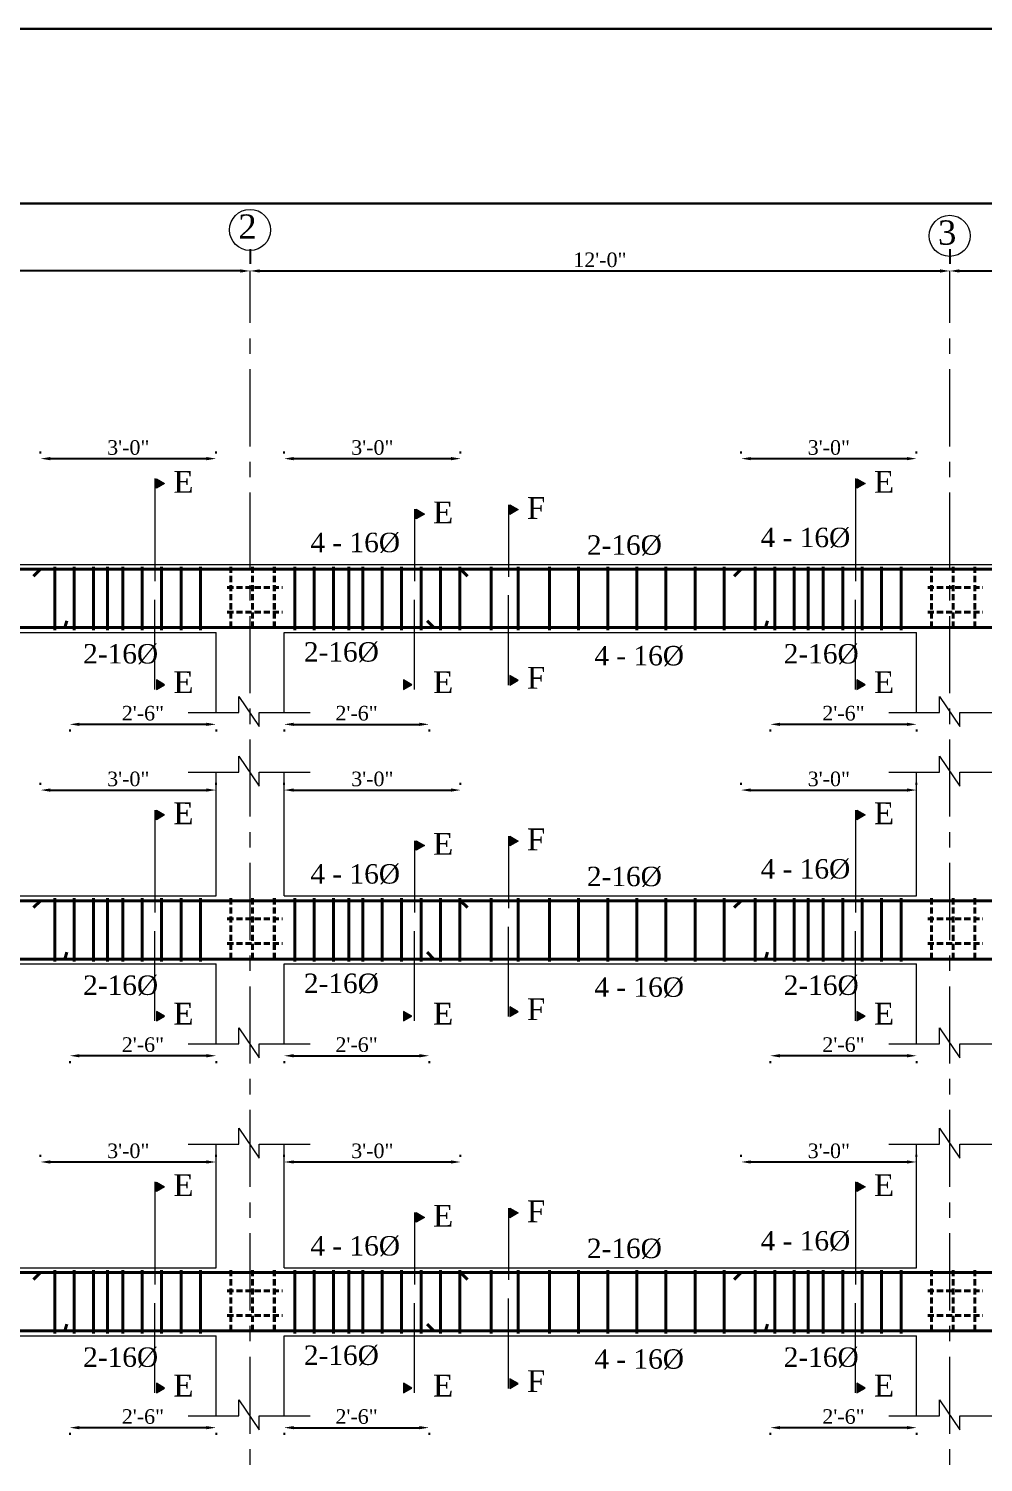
# Model space of a CAD drawing. Extents: x -2338379 to 930990, y -818978 to 106940.
# Drawn here: x 385712 to 386106, y -207092 to -206502 of the extents above; entities that cross this region are included whole.
import ezdxf

# ---------------------------------------------------------------- set-up
doc = ezdxf.new("R2010")
doc.units = 0
doc.header["$MEASUREMENT"] = 0
doc.header["$PDMODE"] = 34
doc.linetypes.add('CENTER', pattern=[50.8, 31.75, -6.35, 6.35, -6.35])
doc.linetypes.add('DASHED', pattern=[0.75, 0.5, -0.25])
doc.layers.get('0').update_dxf_attribs({"linetype": 'CONTINUOUS', "lineweight": 30})
doc.layers.get('DEFPOINTS').update_dxf_attribs({"linetype": 'CONTINUOUS'})
for name, color, linetype, lineweight in [('Center', 11, 'CENTER', 15), ('Dimension', 35, 'CONTINUOUS', 9), ('HATCH', 3, 'CONTINUOUS', 15), ('rcc elevation', 253, 'CONTINUOUS', 18), ('rebar', 3, 'CONTINUOUS', 40), ('TEXT', 7, 'CONTINUOUS', 30), ('WALL', 1, 'CONTINUOUS', 40)]:
    doc.layers.add(name, color=color, linetype=linetype, lineweight=lineweight)
doc.styles.get("Standard").update_dxf_attribs({"font": 'times.ttf', "height": 6})
doc.dimstyles.new('Standard$0', dxfattribs={"dimtxt": 6, "dimasz": 4, "dimexe": 3, "dimexo": 6, "dimgap": 3, "dimtad": 1, "dimdec": 1, "dimzin": 0, "dimdsep": 46, "dimlunit": 4, "dimtxsty": 'Standard', "dimcen": 0.09, "dimclrd": 6, "dimclre": 6, "dimclrt": 7, "dimadec": 0, "dimazin": 0, "dimtfac": 1, "dimtdec": 1, "dimtix": 1, "dimtofl": 0, "dimtmove": 1, "dimatfit": 3, "dimfxl": 1, "dimtolj": 1, "dimtzin": 0, "dimlwd": 18, "dimlwe": 18, "dimarcsym": 0})

# ---------------------------------------------------------------- blocks, each defined once
blk = doc.blocks.new('*D353')
at = {"layer": 'DEFPOINTS', "color": 0, "lineweight": 30, "transparency": 16777216}
for p in [(386091.74, -206596.05), (385803.61, -206602.05), (386091.74, -206602.05)]:
    blk.add_point(p, dxfattribs=at)
at = {"layer": 'TEXT', "color": 6, "lineweight": -2, "transparency": 16777216}
for p, q in [((385803.61, -206593.05), (385803.61, -206599.05)), ((385807.61, -206602.05), (386087.74, -206602.05)), ((386091.74, -206605.05), (386091.74, -206605.05))]:
    blk.add_line(p, q, dxfattribs=at)
at = {"layer": 'TEXT', "color": 6, "lineweight": 30, "transparency": 16777216}
for points in [[(385807.61, -206601.38), (385807.61, -206602.72), (385803.61, -206602.05)], [(386087.74, -206601.38), (386087.74, -206602.72), (386091.74, -206602.05)]]:
    blk.add_solid(points, dxfattribs=at)
at = {"layer": 'TEXT', "color": 7, "transparency": 16777216, "insert": (385947.68, -206597.5), "char_height": 6, "attachment_point": 5}
blk.add_mtext('\\A1;12\'-0"', dxfattribs=at)
blk = doc.blocks.new('*D354')
at = {"layer": 'DEFPOINTS', "color": 0, "lineweight": 30, "transparency": 16777216}
for p in [(385515.13, -206602.05), (385515.13, -206602.05), (385803.61, -206602.05)]:
    blk.add_point(p, dxfattribs=at)
at = {"layer": 'TEXT', "color": 6, "lineweight": -2, "transparency": 16777216}
for p, q in [((385515.13, -206593.05), (385515.13, -206599.05)), ((385803.61, -206593.05), (385803.61, -206599.05)), ((385799.61, -206602.05), (385519.13, -206602.05))]:
    blk.add_line(p, q, dxfattribs=at)
at = {"layer": 'TEXT', "color": 6, "lineweight": 30, "transparency": 16777216}
for points in [[(385519.13, -206601.38), (385519.13, -206602.72), (385515.13, -206602.05)], [(385799.61, -206601.38), (385799.61, -206602.72), (385803.61, -206602.05)]]:
    blk.add_solid(points, dxfattribs=at)
at = {"layer": 'TEXT', "color": 7, "transparency": 16777216, "insert": (385659.37, -206597.5), "char_height": 6, "attachment_point": 5}
blk.add_mtext('\\A1;12\'-0"', dxfattribs=at)
blk = doc.blocks.new('*D306')
at = {"layer": 'DEFPOINTS', "color": 0, "lineweight": 30, "transparency": 16777216}
for p in [(386379.88, -206596.05), (386091.74, -206602.05), (386379.88, -206602.05)]:
    blk.add_point(p, dxfattribs=at)
at = {"layer": 'TEXT', "color": 6, "lineweight": -2, "transparency": 16777216}
for p, q in [((386091.74, -206593.05), (386091.74, -206599.05)), ((386095.74, -206602.05), (386375.88, -206602.05)), ((386379.88, -206605.05), (386379.88, -206605.05))]:
    blk.add_line(p, q, dxfattribs=at)
at = {"layer": 'TEXT', "color": 6, "lineweight": 30, "transparency": 16777216}
for points in [[(386095.74, -206601.38), (386095.74, -206602.72), (386091.74, -206602.05)], [(386375.88, -206601.38), (386375.88, -206602.72), (386379.88, -206602.05)]]:
    blk.add_solid(points, dxfattribs=at)
at = {"layer": 'TEXT', "color": 7, "transparency": 16777216, "insert": (386235.81, -206597.5), "char_height": 6, "attachment_point": 5}
blk.add_mtext('\\A1;12\'-0"', dxfattribs=at)
blk = doc.blocks.new('*D700')
at = {"layer": 'DEFPOINTS', "color": 0, "lineweight": 30, "transparency": 16777216}
for p in [(385789.61, -206815.69), (385717.35, -206822.53), (385789.61, -206822.53)]:
    blk.add_point(p, dxfattribs=at)
at = {"layer": 'TEXT', "color": 6, "lineweight": -2, "transparency": 16777216}
for p, q in [((385717.35, -206813.53), (385717.35, -206812.69)), ((385789.61, -206813.53), (385789.61, -206812.69)), ((385721.35, -206815.69), (385785.61, -206815.69))]:
    blk.add_line(p, q, dxfattribs=at)
at = {"layer": 'TEXT', "color": 6, "lineweight": 30, "transparency": 16777216}
for points in [[(385721.35, -206815.02), (385721.35, -206816.36), (385717.35, -206815.69)], [(385785.61, -206815.02), (385785.61, -206816.36), (385789.61, -206815.69)]]:
    blk.add_solid(points, dxfattribs=at)
at = {"layer": 'TEXT', "color": 7, "transparency": 16777216, "insert": (385753.48, -206811.14), "char_height": 6, "attachment_point": 5}
blk.add_mtext('\\A1;3\'-0"', dxfattribs=at)
blk = doc.blocks.new('*D701')
at = {"layer": 'DEFPOINTS', "color": 0, "lineweight": 30, "transparency": 16777216}
for p in [(385729.38, -206918.2), (385789.64, -206918.2), (385729.38, -206925.04)]:
    blk.add_point(p, dxfattribs=at)
at = {"layer": 'TEXT', "color": 6, "lineweight": -2, "transparency": 16777216}
for p, q in [((385785.64, -206925.04), (385733.38, -206925.04)), ((385729.38, -206927.2), (385729.38, -206928.04)), ((385789.64, -206927.2), (385789.64, -206928.04))]:
    blk.add_line(p, q, dxfattribs=at)
at = {"layer": 'TEXT', "color": 6, "lineweight": 30, "transparency": 16777216}
for points in [[(385733.38, -206924.37), (385733.38, -206925.71), (385729.38, -206925.04)], [(385785.64, -206924.37), (385785.64, -206925.71), (385789.64, -206925.04)]]:
    blk.add_solid(points, dxfattribs=at)
at = {"layer": 'TEXT', "color": 7, "transparency": 16777216, "insert": (385759.51, -206920.49), "char_height": 6, "attachment_point": 5}
blk.add_mtext('\\A1;2\'-6"', dxfattribs=at)
blk = doc.blocks.new('*D702')
at = {"layer": 'DEFPOINTS', "color": 0, "lineweight": 30, "transparency": 16777216}
for p in [(385890.35, -206815.69), (385817.61, -206822.53), (385890.35, -206822.53)]:
    blk.add_point(p, dxfattribs=at)
at = {"layer": 'TEXT', "color": 6, "lineweight": -2, "transparency": 16777216}
for p, q in [((385817.61, -206813.53), (385817.61, -206812.69)), ((385890.35, -206813.53), (385890.35, -206812.69)), ((385821.61, -206815.69), (385886.35, -206815.69))]:
    blk.add_line(p, q, dxfattribs=at)
at = {"layer": 'TEXT', "color": 6, "lineweight": 30, "transparency": 16777216}
for points in [[(385821.61, -206815.02), (385821.61, -206816.36), (385817.61, -206815.69)], [(385886.35, -206815.02), (385886.35, -206816.36), (385890.35, -206815.69)]]:
    blk.add_solid(points, dxfattribs=at)
at = {"layer": 'TEXT', "color": 7, "transparency": 16777216, "insert": (385853.98, -206811.14), "char_height": 6, "attachment_point": 5}
blk.add_mtext('\\A1;3\'-0"', dxfattribs=at)
blk = doc.blocks.new('*D703')
at = {"layer": 'DEFPOINTS', "color": 0, "lineweight": 30, "transparency": 16777216}
for p in [(385817.61, -206918.2), (385877.35, -206918.2), (385877.35, -206925.04)]:
    blk.add_point(p, dxfattribs=at)
at = {"layer": 'TEXT', "color": 6, "lineweight": -2, "transparency": 16777216}
for p, q in [((385821.61, -206925.04), (385873.35, -206925.04)), ((385817.61, -206927.2), (385817.61, -206928.04)), ((385877.35, -206927.2), (385877.35, -206928.04))]:
    blk.add_line(p, q, dxfattribs=at)
at = {"layer": 'TEXT', "color": 6, "lineweight": 30, "transparency": 16777216}
for points in [[(385821.61, -206924.37), (385821.61, -206925.71), (385817.61, -206925.04)], [(385873.35, -206924.37), (385873.35, -206925.71), (385877.35, -206925.04)]]:
    blk.add_solid(points, dxfattribs=at)
at = {"layer": 'TEXT', "color": 7, "transparency": 16777216, "insert": (385847.48, -206920.49), "char_height": 6, "attachment_point": 5}
blk.add_mtext('\\A1;2\'-6"', dxfattribs=at)
blk = doc.blocks.new('*D704')
at = {"layer": 'DEFPOINTS', "color": 0, "lineweight": 30, "transparency": 16777216}
for p in [(386078.09, -206815.69), (386005.83, -206822.53), (386078.09, -206822.53)]:
    blk.add_point(p, dxfattribs=at)
at = {"layer": 'TEXT', "color": 6, "lineweight": -2, "transparency": 16777216}
for p, q in [((386005.83, -206813.53), (386005.83, -206812.69)), ((386078.09, -206813.53), (386078.09, -206812.69)), ((386009.83, -206815.69), (386074.09, -206815.69))]:
    blk.add_line(p, q, dxfattribs=at)
at = {"layer": 'TEXT', "color": 6, "lineweight": 30, "transparency": 16777216}
for points in [[(386009.83, -206815.02), (386009.83, -206816.36), (386005.83, -206815.69)], [(386074.09, -206815.02), (386074.09, -206816.36), (386078.09, -206815.69)]]:
    blk.add_solid(points, dxfattribs=at)
at = {"layer": 'TEXT', "color": 7, "transparency": 16777216, "insert": (386041.96, -206811.14), "char_height": 6, "attachment_point": 5}
blk.add_mtext('\\A1;3\'-0"', dxfattribs=at)
blk = doc.blocks.new('*D705')
at = {"layer": 'DEFPOINTS', "color": 0, "lineweight": 30, "transparency": 16777216}
for p in [(386017.86, -206918.2), (386078.12, -206918.2), (386017.86, -206925.04)]:
    blk.add_point(p, dxfattribs=at)
at = {"layer": 'TEXT', "color": 6, "lineweight": -2, "transparency": 16777216}
for p, q in [((386074.12, -206925.04), (386021.86, -206925.04)), ((386017.86, -206927.2), (386017.86, -206928.04)), ((386078.12, -206927.2), (386078.12, -206928.04))]:
    blk.add_line(p, q, dxfattribs=at)
at = {"layer": 'TEXT', "color": 6, "lineweight": 30, "transparency": 16777216}
for points in [[(386021.86, -206924.37), (386021.86, -206925.71), (386017.86, -206925.04)], [(386074.12, -206924.37), (386074.12, -206925.71), (386078.12, -206925.04)]]:
    blk.add_solid(points, dxfattribs=at)
at = {"layer": 'TEXT', "color": 7, "transparency": 16777216, "insert": (386047.99, -206920.49), "char_height": 6, "attachment_point": 5}
blk.add_mtext('\\A1;2\'-6"', dxfattribs=at)
blk = doc.blocks.new('*D725')
at = {"layer": 'DEFPOINTS', "color": 0, "lineweight": 30, "transparency": 16777216}
for p in [(385789.61, -206679.29), (385717.35, -206686.13), (385789.61, -206686.13)]:
    blk.add_point(p, dxfattribs=at)
at = {"layer": 'TEXT', "color": 6, "lineweight": -2, "transparency": 16777216}
for p, q in [((385717.35, -206677.13), (385717.35, -206676.29)), ((385789.61, -206677.13), (385789.61, -206676.29)), ((385721.35, -206679.29), (385785.61, -206679.29))]:
    blk.add_line(p, q, dxfattribs=at)
at = {"layer": 'TEXT', "color": 6, "lineweight": 30, "transparency": 16777216}
for points in [[(385721.35, -206678.62), (385721.35, -206679.96), (385717.35, -206679.29)], [(385785.61, -206678.62), (385785.61, -206679.96), (385789.61, -206679.29)]]:
    blk.add_solid(points, dxfattribs=at)
at = {"layer": 'TEXT', "color": 7, "transparency": 16777216, "insert": (385753.48, -206674.74), "char_height": 6, "attachment_point": 5}
blk.add_mtext('\\A1;3\'-0"', dxfattribs=at)
blk = doc.blocks.new('*D726')
at = {"layer": 'DEFPOINTS', "color": 0, "lineweight": 30, "transparency": 16777216}
for p in [(385729.38, -206781.8), (385789.64, -206781.8), (385729.38, -206788.64)]:
    blk.add_point(p, dxfattribs=at)
at = {"layer": 'TEXT', "color": 6, "lineweight": -2, "transparency": 16777216}
for p, q in [((385729.38, -206790.8), (385729.38, -206791.64)), ((385785.64, -206788.64), (385733.38, -206788.64)), ((385789.64, -206790.8), (385789.64, -206791.64))]:
    blk.add_line(p, q, dxfattribs=at)
at = {"layer": 'TEXT', "color": 6, "lineweight": 30, "transparency": 16777216}
for points in [[(385733.38, -206787.97), (385733.38, -206789.31), (385729.38, -206788.64)], [(385785.64, -206787.97), (385785.64, -206789.31), (385789.64, -206788.64)]]:
    blk.add_solid(points, dxfattribs=at)
at = {"layer": 'TEXT', "color": 7, "transparency": 16777216, "insert": (385759.51, -206784.09), "char_height": 6, "attachment_point": 5}
blk.add_mtext('\\A1;2\'-6"', dxfattribs=at)
blk = doc.blocks.new('*D727')
at = {"layer": 'DEFPOINTS', "color": 0, "lineweight": 30, "transparency": 16777216}
for p in [(385890.35, -206679.29), (385817.61, -206686.13), (385890.35, -206686.13)]:
    blk.add_point(p, dxfattribs=at)
at = {"layer": 'TEXT', "color": 6, "lineweight": -2, "transparency": 16777216}
for p, q in [((385817.61, -206677.13), (385817.61, -206676.29)), ((385890.35, -206677.13), (385890.35, -206676.29)), ((385821.61, -206679.29), (385886.35, -206679.29))]:
    blk.add_line(p, q, dxfattribs=at)
at = {"layer": 'TEXT', "color": 6, "lineweight": 30, "transparency": 16777216}
for points in [[(385821.61, -206678.62), (385821.61, -206679.96), (385817.61, -206679.29)], [(385886.35, -206678.62), (385886.35, -206679.96), (385890.35, -206679.29)]]:
    blk.add_solid(points, dxfattribs=at)
at = {"layer": 'TEXT', "color": 7, "transparency": 16777216, "insert": (385853.98, -206674.74), "char_height": 6, "attachment_point": 5}
blk.add_mtext('\\A1;3\'-0"', dxfattribs=at)
blk = doc.blocks.new('*D728')
at = {"layer": 'DEFPOINTS', "color": 0, "lineweight": 30, "transparency": 16777216}
for p in [(385817.61, -206781.8), (385877.35, -206781.8), (385877.35, -206788.64)]:
    blk.add_point(p, dxfattribs=at)
at = {"layer": 'TEXT', "color": 6, "lineweight": -2, "transparency": 16777216}
for p, q in [((385817.61, -206790.8), (385817.61, -206791.64)), ((385821.61, -206788.64), (385873.35, -206788.64)), ((385877.35, -206790.8), (385877.35, -206791.64))]:
    blk.add_line(p, q, dxfattribs=at)
at = {"layer": 'TEXT', "color": 6, "lineweight": 30, "transparency": 16777216}
for points in [[(385821.61, -206787.97), (385821.61, -206789.31), (385817.61, -206788.64)], [(385873.35, -206787.97), (385873.35, -206789.31), (385877.35, -206788.64)]]:
    blk.add_solid(points, dxfattribs=at)
at = {"layer": 'TEXT', "color": 7, "transparency": 16777216, "insert": (385847.48, -206784.09), "char_height": 6, "attachment_point": 5}
blk.add_mtext('\\A1;2\'-6"', dxfattribs=at)
blk = doc.blocks.new('*D729')
at = {"layer": 'DEFPOINTS', "color": 0, "lineweight": 30, "transparency": 16777216}
for p in [(386078.09, -206679.29), (386005.83, -206686.13), (386078.09, -206686.13)]:
    blk.add_point(p, dxfattribs=at)
at = {"layer": 'TEXT', "color": 6, "lineweight": -2, "transparency": 16777216}
for p, q in [((386005.83, -206677.13), (386005.83, -206676.29)), ((386078.09, -206677.13), (386078.09, -206676.29)), ((386009.83, -206679.29), (386074.09, -206679.29))]:
    blk.add_line(p, q, dxfattribs=at)
at = {"layer": 'TEXT', "color": 6, "lineweight": 30, "transparency": 16777216}
for points in [[(386009.83, -206678.62), (386009.83, -206679.96), (386005.83, -206679.29)], [(386074.09, -206678.62), (386074.09, -206679.96), (386078.09, -206679.29)]]:
    blk.add_solid(points, dxfattribs=at)
at = {"layer": 'TEXT', "color": 7, "transparency": 16777216, "insert": (386041.96, -206674.74), "char_height": 6, "attachment_point": 5}
blk.add_mtext('\\A1;3\'-0"', dxfattribs=at)
blk = doc.blocks.new('*D730')
at = {"layer": 'DEFPOINTS', "color": 0, "lineweight": 30, "transparency": 16777216}
for p in [(386017.86, -206781.8), (386078.12, -206781.8), (386017.86, -206788.64)]:
    blk.add_point(p, dxfattribs=at)
at = {"layer": 'TEXT', "color": 6, "lineweight": -2, "transparency": 16777216}
for p, q in [((386017.86, -206790.8), (386017.86, -206791.64)), ((386074.12, -206788.64), (386021.86, -206788.64)), ((386078.12, -206790.8), (386078.12, -206791.64))]:
    blk.add_line(p, q, dxfattribs=at)
at = {"layer": 'TEXT', "color": 6, "lineweight": 30, "transparency": 16777216}
for points in [[(386021.86, -206787.97), (386021.86, -206789.31), (386017.86, -206788.64)], [(386074.12, -206787.97), (386074.12, -206789.31), (386078.12, -206788.64)]]:
    blk.add_solid(points, dxfattribs=at)
at = {"layer": 'TEXT', "color": 7, "transparency": 16777216, "insert": (386047.99, -206784.09), "char_height": 6, "attachment_point": 5}
blk.add_mtext('\\A1;2\'-6"', dxfattribs=at)
blk = doc.blocks.new('*D973')
at = {"layer": 'DEFPOINTS', "color": 0, "lineweight": 30, "transparency": 16777216}
for p in [(385789.61, -206968.76), (385717.35, -206975.6), (385789.61, -206975.6)]:
    blk.add_point(p, dxfattribs=at)
at = {"layer": 'TEXT', "color": 6, "lineweight": -2, "transparency": 16777216}
for p, q in [((385717.35, -206966.6), (385717.35, -206965.76)), ((385789.61, -206966.6), (385789.61, -206965.76)), ((385721.35, -206968.76), (385785.61, -206968.76))]:
    blk.add_line(p, q, dxfattribs=at)
at = {"layer": 'TEXT', "color": 6, "lineweight": 30, "transparency": 16777216}
for points in [[(385721.35, -206968.09), (385721.35, -206969.42), (385717.35, -206968.76)], [(385785.61, -206968.09), (385785.61, -206969.42), (385789.61, -206968.76)]]:
    blk.add_solid(points, dxfattribs=at)
at = {"layer": 'TEXT', "color": 7, "transparency": 16777216, "insert": (385753.48, -206964.21), "char_height": 6, "attachment_point": 5}
blk.add_mtext('\\A1;3\'-0"', dxfattribs=at)
blk = doc.blocks.new('*D974')
at = {"layer": 'DEFPOINTS', "color": 0, "lineweight": 30, "transparency": 16777216}
for p in [(385729.38, -207071.27), (385789.64, -207071.27), (385729.38, -207078.11)]:
    blk.add_point(p, dxfattribs=at)
at = {"layer": 'TEXT', "color": 6, "lineweight": -2, "transparency": 16777216}
for p, q in [((385785.64, -207078.11), (385733.38, -207078.11)), ((385729.38, -207080.27), (385729.38, -207081.11)), ((385789.64, -207080.27), (385789.64, -207081.11))]:
    blk.add_line(p, q, dxfattribs=at)
at = {"layer": 'TEXT', "color": 6, "lineweight": 30, "transparency": 16777216}
for points in [[(385733.38, -207077.44), (385733.38, -207078.77), (385729.38, -207078.11)], [(385785.64, -207077.44), (385785.64, -207078.77), (385789.64, -207078.11)]]:
    blk.add_solid(points, dxfattribs=at)
at = {"layer": 'TEXT', "color": 7, "transparency": 16777216, "insert": (385759.51, -207073.56), "char_height": 6, "attachment_point": 5}
blk.add_mtext('\\A1;2\'-6"', dxfattribs=at)
blk = doc.blocks.new('*D975')
at = {"layer": 'DEFPOINTS', "color": 0, "lineweight": 30, "transparency": 16777216}
for p in [(385890.35, -206968.76), (385817.61, -206975.6), (385890.35, -206975.6)]:
    blk.add_point(p, dxfattribs=at)
at = {"layer": 'TEXT', "color": 6, "lineweight": -2, "transparency": 16777216}
for p, q in [((385817.61, -206966.6), (385817.61, -206965.76)), ((385890.35, -206966.6), (385890.35, -206965.76)), ((385821.61, -206968.76), (385886.35, -206968.76))]:
    blk.add_line(p, q, dxfattribs=at)
at = {"layer": 'TEXT', "color": 6, "lineweight": 30, "transparency": 16777216}
for points in [[(385821.61, -206968.09), (385821.61, -206969.42), (385817.61, -206968.76)], [(385886.35, -206968.09), (385886.35, -206969.42), (385890.35, -206968.76)]]:
    blk.add_solid(points, dxfattribs=at)
at = {"layer": 'TEXT', "color": 7, "transparency": 16777216, "insert": (385853.98, -206964.21), "char_height": 6, "attachment_point": 5}
blk.add_mtext('\\A1;3\'-0"', dxfattribs=at)
blk = doc.blocks.new('*D976')
at = {"layer": 'DEFPOINTS', "color": 0, "lineweight": 30, "transparency": 16777216}
for p in [(385817.61, -207071.27), (385877.35, -207071.27), (385877.35, -207078.11)]:
    blk.add_point(p, dxfattribs=at)
at = {"layer": 'TEXT', "color": 6, "lineweight": -2, "transparency": 16777216}
for p, q in [((385821.61, -207078.11), (385873.35, -207078.11)), ((385817.61, -207080.27), (385817.61, -207081.11)), ((385877.35, -207080.27), (385877.35, -207081.11))]:
    blk.add_line(p, q, dxfattribs=at)
at = {"layer": 'TEXT', "color": 6, "lineweight": 30, "transparency": 16777216}
for points in [[(385821.61, -207077.44), (385821.61, -207078.77), (385817.61, -207078.11)], [(385873.35, -207077.44), (385873.35, -207078.77), (385877.35, -207078.11)]]:
    blk.add_solid(points, dxfattribs=at)
at = {"layer": 'TEXT', "color": 7, "transparency": 16777216, "insert": (385847.48, -207073.56), "char_height": 6, "attachment_point": 5}
blk.add_mtext('\\A1;2\'-6"', dxfattribs=at)
blk = doc.blocks.new('*D977')
at = {"layer": 'DEFPOINTS', "color": 0, "lineweight": 30, "transparency": 16777216}
for p in [(386078.09, -206968.76), (386005.83, -206975.6), (386078.09, -206975.6)]:
    blk.add_point(p, dxfattribs=at)
at = {"layer": 'TEXT', "color": 6, "lineweight": -2, "transparency": 16777216}
for p, q in [((386005.83, -206966.6), (386005.83, -206965.76)), ((386078.09, -206966.6), (386078.09, -206965.76)), ((386009.83, -206968.76), (386074.09, -206968.76))]:
    blk.add_line(p, q, dxfattribs=at)
at = {"layer": 'TEXT', "color": 6, "lineweight": 30, "transparency": 16777216}
for points in [[(386009.83, -206968.09), (386009.83, -206969.42), (386005.83, -206968.76)], [(386074.09, -206968.09), (386074.09, -206969.42), (386078.09, -206968.76)]]:
    blk.add_solid(points, dxfattribs=at)
at = {"layer": 'TEXT', "color": 7, "transparency": 16777216, "insert": (386041.96, -206964.21), "char_height": 6, "attachment_point": 5}
blk.add_mtext('\\A1;3\'-0"', dxfattribs=at)
blk = doc.blocks.new('*D978')
at = {"layer": 'DEFPOINTS', "color": 0, "lineweight": 30, "transparency": 16777216}
for p in [(386017.86, -207071.27), (386078.12, -207071.27), (386017.86, -207078.11)]:
    blk.add_point(p, dxfattribs=at)
at = {"layer": 'TEXT', "color": 6, "lineweight": -2, "transparency": 16777216}
for p, q in [((386074.12, -207078.11), (386021.86, -207078.11)), ((386017.86, -207080.27), (386017.86, -207081.11)), ((386078.12, -207080.27), (386078.12, -207081.11))]:
    blk.add_line(p, q, dxfattribs=at)
at = {"layer": 'TEXT', "color": 6, "lineweight": 30, "transparency": 16777216}
for points in [[(386021.86, -207077.44), (386021.86, -207078.77), (386017.86, -207078.11)], [(386074.12, -207077.44), (386074.12, -207078.77), (386078.12, -207078.11)]]:
    blk.add_solid(points, dxfattribs=at)
at = {"layer": 'TEXT', "color": 7, "transparency": 16777216, "insert": (386047.99, -207073.56), "char_height": 6, "attachment_point": 5}
blk.add_mtext('\\A1;2\'-6"', dxfattribs=at)

msp = doc.modelspace()

# ---------------------------------------------------------------- hatches: boundary and pattern name
at = {"layer": 'HATCH', "ltscale": 0.5}
for points in [[(385765.04, -206691.5), (385765.04, -206687.55), (385768.46, -206689.52)], [(386053.53, -206691.5), (386053.53, -206687.55), (386056.94, -206689.52)], [(385871.99, -206704.08), (385871.99, -206700.13), (385875.4, -206702.1)], [(385910.64, -206702.26), (385910.64, -206698.31), (385914.05, -206700.28)], [(385765.04, -206770.36), (385765.04, -206774.31), (385768.46, -206772.34)], [(385866.79, -206770.36), (385866.79, -206774.31), (385870.2, -206772.34)], [(385910.64, -206768.54), (385910.64, -206772.49), (385914.05, -206770.51)], [(386053.53, -206770.36), (386053.53, -206774.31), (386056.94, -206772.34)], [(385765.04, -206827.89), (385765.04, -206823.95), (385768.46, -206825.92)], [(386053.53, -206827.89), (386053.53, -206823.95), (386056.94, -206825.92)], [(385871.99, -206840.48), (385871.99, -206836.53), (385875.4, -206838.5)], [(385910.64, -206838.65), (385910.64, -206834.71), (385914.05, -206836.68)], [(385765.04, -206906.76), (385765.04, -206910.71), (385768.46, -206908.74)], [(385866.79, -206906.76), (385866.79, -206910.71), (385870.2, -206908.74)], [(385910.64, -206904.94), (385910.64, -206908.89), (385914.05, -206906.91)], [(386053.53, -206906.76), (386053.53, -206910.71), (386056.94, -206908.74)], [(385765.04, -206980.96), (385765.04, -206977.02), (385768.46, -206978.99)], [(386053.53, -206980.96), (386053.53, -206977.02), (386056.94, -206978.99)], [(385871.99, -206993.54), (385871.99, -206989.6), (385875.4, -206991.57)], [(385910.64, -206991.72), (385910.64, -206987.78), (385914.05, -206989.75)], [(385765.04, -207059.83), (385765.04, -207063.78), (385768.46, -207061.8)], [(385866.79, -207059.83), (385866.79, -207063.78), (385870.2, -207061.8)], [(385910.64, -207058.01), (385910.64, -207061.95), (385914.05, -207059.98)], [(386053.53, -207059.83), (386053.53, -207063.78), (386056.94, -207061.8)]]:
    msp.add_hatch(color=256, dxfattribs=at).paths.add_polyline_path(points)

# ---------------------------------------------------------------- linework, layer by layer
at = {"color": 3}
for points in [[(388521.51, -208928.73), (388521.51, -206502.33), (385343.91, -206502.33), (385343.91, -208928.73)], [(388449.51, -208856.73), (388449.51, -206574.33), (385415.91, -206574.33), (385415.91, -208856.73)]]:
    msp.add_lwpolyline(points, close=True, dxfattribs=at)
at = {"layer": 'Center'}
for p, q in [((385803.61, -207588.64), (385803.61, -206602.05)), ((386091.74, -207588.64), (386091.74, -206602.05))]:
    msp.add_line(p, q, dxfattribs=at)
at = {"layer": 'Dimension', "ltscale": 0.5}
for p, q in [((385764.41, -206687.52), (385764.41, -206729.69)), ((386052.9, -206687.52), (386052.9, -206729.69)), ((385871.36, -206700.14), (385871.36, -206729.69)), ((385910.01, -206698.32), (385910.01, -206727.87)), ((385764.41, -206774.3), (385764.41, -206737.35)), ((385871.36, -206774.3), (385871.36, -206737.35)), ((385910.01, -206772.48), (385910.01, -206735.53)), ((386052.9, -206774.3), (386052.9, -206737.35)), ((385764.41, -206823.92), (385764.41, -206866.09)), ((386052.9, -206823.92), (386052.9, -206866.09)), ((385871.36, -206836.54), (385871.36, -206866.09)), ((385910.01, -206834.72), (385910.01, -206864.26)), ((385910.01, -206908.88), (385910.01, -206871.93)), ((385764.41, -206910.7), (385764.41, -206873.75)), ((385871.36, -206910.7), (385871.36, -206873.75)), ((386052.9, -206910.7), (386052.9, -206873.75)), ((385764.41, -206976.98), (385764.41, -207019.15)), ((386052.9, -206976.98), (386052.9, -207019.15)), ((385871.36, -206989.61), (385871.36, -207019.15)), ((385910.01, -206987.79), (385910.01, -207017.33)), ((385764.41, -207063.77), (385764.41, -207026.82)), ((385871.36, -207063.77), (385871.36, -207026.82)), ((385910.01, -207061.94), (385910.01, -207025)), ((386052.9, -207063.77), (386052.9, -207026.82))]:
    msp.add_line(p, q, dxfattribs=at)
for points in [[(385768.46, -206689.52), (385765.04, -206691.5), (385765.04, -206687.55)], [(386056.94, -206689.52), (386053.53, -206691.5), (386053.53, -206687.55)], [(385875.4, -206702.1), (385871.99, -206704.08), (385871.99, -206700.13)], [(385914.05, -206700.28), (385910.64, -206702.26), (385910.64, -206698.31)], [(385768.46, -206772.34), (385765.04, -206770.36), (385765.04, -206774.31)], [(385870.2, -206772.34), (385866.79, -206770.36), (385866.79, -206774.31)], [(385914.05, -206770.51), (385910.64, -206768.54), (385910.64, -206772.49)], [(386056.94, -206772.34), (386053.53, -206770.36), (386053.53, -206774.31)], [(385768.46, -206825.92), (385765.04, -206827.89), (385765.04, -206823.95)], [(386056.94, -206825.92), (386053.53, -206827.89), (386053.53, -206823.95)], [(385875.4, -206838.5), (385871.99, -206840.48), (385871.99, -206836.53)], [(385914.05, -206836.68), (385910.64, -206838.65), (385910.64, -206834.71)], [(385768.46, -206908.74), (385765.04, -206906.76), (385765.04, -206910.71)], [(385870.2, -206908.74), (385866.79, -206906.76), (385866.79, -206910.71)], [(385914.05, -206906.91), (385910.64, -206904.94), (385910.64, -206908.89)], [(386056.94, -206908.74), (386053.53, -206906.76), (386053.53, -206910.71)], [(385768.46, -206978.99), (385765.04, -206980.96), (385765.04, -206977.02)], [(386056.94, -206978.99), (386053.53, -206980.96), (386053.53, -206977.02)], [(385875.4, -206991.57), (385871.99, -206993.54), (385871.99, -206989.6)], [(385914.05, -206989.75), (385910.64, -206991.72), (385910.64, -206987.78)], [(385768.46, -207061.8), (385765.04, -207059.83), (385765.04, -207063.78)], [(385870.2, -207061.8), (385866.79, -207059.83), (385866.79, -207063.78)], [(385914.05, -207059.98), (385910.64, -207058.01), (385910.64, -207061.95)], [(386056.94, -207061.8), (386053.53, -207059.83), (386053.53, -207063.78)]]:
    msp.add_lwpolyline(points, close=True, dxfattribs=at)
at = {"layer": 'Dimension'}
for points in [[(385778.2, -206783.71), (385798.99, -206783.71), (385798.99, -206777.16), (385807.38, -206789.54), (385807.38, -206783.71), (385828.35, -206783.71)], [(386066.68, -206783.71), (386087.47, -206783.71), (386087.47, -206777.16), (386095.86, -206789.54), (386095.86, -206783.71), (386116.83, -206783.71)], [(385778.2, -206808.32), (385798.99, -206808.32), (385798.99, -206801.76), (385807.38, -206814.15), (385807.38, -206808.32), (385828.35, -206808.32)], [(386066.68, -206808.32), (386087.47, -206808.32), (386087.47, -206801.76), (386095.86, -206814.15), (386095.86, -206808.32), (386116.83, -206808.32)], [(385778.2, -206920.11), (385798.99, -206920.11), (385798.99, -206913.55), (385807.38, -206925.94), (385807.38, -206920.11), (385828.35, -206920.11)], [(386066.68, -206920.11), (386087.47, -206920.11), (386087.47, -206913.55), (386095.86, -206925.94), (386095.86, -206920.11), (386116.83, -206920.11)], [(385778.2, -206961.39), (385798.99, -206961.39), (385798.99, -206954.83), (385807.38, -206967.22), (385807.38, -206961.39), (385828.35, -206961.39)], [(386066.68, -206961.39), (386087.47, -206961.39), (386087.47, -206954.83), (386095.86, -206967.22), (386095.86, -206961.39), (386116.83, -206961.39)], [(385778.2, -207073.18), (385798.99, -207073.18), (385798.99, -207066.62), (385807.38, -207079.01), (385807.38, -207073.18), (385828.35, -207073.18)], [(386066.68, -207073.18), (386087.47, -207073.18), (386087.47, -207066.62), (386095.86, -207079.01), (386095.86, -207073.18), (386116.83, -207073.18)]]:
    msp.add_lwpolyline(points, dxfattribs=at)
for centre in [(385803.61, -206585.15), (386091.74, -206587.6)]:
    msp.add_circle(centre, 8.45, dxfattribs=at)
at = {"layer": 'rcc elevation', "ltscale": 20}
for p, q in [((385501.13, -206722.84), (385789.61, -206722.84)), ((385789.61, -206722.84), (386078.09, -206722.84)), ((386078.09, -206722.84), (386395.57, -206722.84)), ((385529.13, -206750.84), (385789.61, -206750.84)), ((385789.61, -206783.71), (385789.61, -206750.84)), ((385817.61, -206750.84), (386078.09, -206750.84)), ((385817.61, -206783.71), (385817.61, -206750.84)), ((385817.61, -206783.71), (385817.61, -206750.84)), ((386078.09, -206783.71), (386078.09, -206750.84)), ((385789.61, -206859.23), (385789.61, -206808.32)), ((385817.61, -206859.23), (385817.61, -206808.32)), ((385817.61, -206859.23), (385817.61, -206808.32)), ((386078.09, -206859.23), (386078.09, -206808.32)), ((385501.13, -206859.23), (385789.61, -206859.23)), ((385817.61, -206859.23), (386078.09, -206859.23)), ((385529.13, -206887.23), (385789.61, -206887.23)), ((385789.61, -206920.11), (385789.61, -206887.23)), ((385817.61, -206887.23), (386078.09, -206887.23)), ((385817.61, -206920.11), (385817.61, -206887.23)), ((385817.61, -206920.11), (385817.61, -206887.23)), ((386078.09, -206920.11), (386078.09, -206887.23)), ((385789.61, -207012.3), (385789.61, -206961.39)), ((385817.61, -207012.3), (385817.61, -206961.39)), ((385817.61, -207012.3), (385817.61, -206961.39)), ((386078.09, -207012.3), (386078.09, -206961.39)), ((385501.13, -207012.3), (385789.61, -207012.3)), ((385817.61, -207012.3), (386078.09, -207012.3)), ((385529.13, -207040.3), (385789.61, -207040.3)), ((385789.61, -207073.18), (385789.61, -207040.3)), ((385817.61, -207040.3), (386078.09, -207040.3)), ((385817.61, -207073.18), (385817.61, -207040.3)), ((385817.61, -207073.18), (385817.61, -207040.3)), ((386078.09, -207073.18), (386078.09, -207040.3))]:
    msp.add_line(p, q, dxfattribs=at)
at = {"layer": 'rebar', "ltscale": 20}
for p, q in [((385508.8, -206724.84), (387251.14, -206724.84)), ((385717.35, -206724.84), (385714.5, -206727.69)), ((385890.35, -206724.84), (385893.2, -206727.69)), ((386005.83, -206724.84), (386002.98, -206727.69)), ((385506.17, -206748.84), (387253.77, -206748.84)), ((385728.23, -206745.99), (385727.38, -206748.84)), ((385876.5, -206745.99), (385879.35, -206748.84)), ((386016.71, -206745.99), (386015.86, -206748.84)), ((385508.8, -206861.23), (387251.14, -206861.23)), ((385717.35, -206861.23), (385714.5, -206864.08)), ((385890.35, -206861.23), (385893.2, -206864.08)), ((386005.83, -206861.23), (386002.98, -206864.08)), ((385506.17, -206885.23), (387253.77, -206885.23)), ((385728.23, -206882.38), (385727.38, -206885.23)), ((385876.5, -206882.38), (385879.35, -206885.23)), ((386016.71, -206882.38), (386015.86, -206885.23)), ((385508.8, -207014.3), (387571.07, -207014.3)), ((385717.35, -207014.3), (385714.5, -207017.15)), ((385890.35, -207014.3), (385893.2, -207017.15)), ((386005.83, -207014.3), (386002.98, -207017.15)), ((385506.17, -207038.3), (387573.7, -207038.3)), ((385728.23, -207035.45), (385727.38, -207038.3)), ((385876.5, -207035.45), (385879.35, -207038.3)), ((386016.71, -207035.45), (386015.86, -207038.3))]:
    msp.add_line(p, q, dxfattribs=at)
at = {"layer": 'rebar', "ltscale": 5}
for p, q in [((385723.2, -206723.84), (385723.2, -206749.84)), ((385731.2, -206723.84), (385731.2, -206749.84)), ((385739.2, -206723.84), (385739.2, -206749.84)), ((385744.92, -206723.84), (385744.92, -206749.84)), ((385751.2, -206723.84), (385751.2, -206749.84)), ((385759.2, -206723.84), (385759.2, -206749.84)), ((385767.2, -206723.84), (385767.2, -206749.84)), ((385775.2, -206723.84), (385775.2, -206749.84)), ((385783.2, -206723.84), (385783.2, -206749.84)), ((385822.02, -206723.84), (385822.02, -206749.84)), ((385830.02, -206723.84), (385830.02, -206749.84)), ((385838.02, -206723.84), (385838.02, -206749.84)), ((385844.35, -206723.84), (385844.35, -206749.84)), ((385850.02, -206723.84), (385850.02, -206749.84)), ((385858.02, -206723.84), (385858.02, -206749.84)), ((385866.02, -206723.84), (385866.02, -206749.84)), ((385874.02, -206723.84), (385874.02, -206749.84)), ((385882.02, -206723.84), (385882.02, -206749.84)), ((385890.02, -206723.84), (385890.02, -206749.84)), ((385902.9, -206723.84), (385902.9, -206749.84)), ((385914.02, -206723.84), (385914.02, -206749.84)), ((385926.9, -206723.84), (385926.9, -206749.84)), ((385938.9, -206723.84), (385938.9, -206749.84)), ((385950.9, -206723.84), (385950.9, -206749.84)), ((385962.9, -206723.84), (385962.9, -206749.84)), ((385974.9, -206723.84), (385974.9, -206749.84)), ((385986.9, -206723.84), (385986.9, -206749.84)), ((385998.9, -206723.84), (385998.9, -206749.84)), ((386011.68, -206723.84), (386011.68, -206749.84)), ((386019.68, -206723.84), (386019.68, -206749.84)), ((386027.68, -206723.84), (386027.68, -206749.84)), ((386033.41, -206723.84), (386033.41, -206749.84)), ((386039.68, -206723.84), (386039.68, -206749.84)), ((386047.68, -206723.84), (386047.68, -206749.84)), ((386055.68, -206723.84), (386055.68, -206749.84)), ((386063.68, -206723.84), (386063.68, -206749.84)), ((386071.68, -206723.84), (386071.68, -206749.84)), ((385723.2, -206860.23), (385723.2, -206886.23)), ((385731.2, -206860.23), (385731.2, -206886.23)), ((385739.2, -206860.23), (385739.2, -206886.23)), ((385744.92, -206860.23), (385744.92, -206886.23)), ((385751.2, -206860.23), (385751.2, -206886.23)), ((385759.2, -206860.23), (385759.2, -206886.23)), ((385767.2, -206860.23), (385767.2, -206886.23)), ((385775.2, -206860.23), (385775.2, -206886.23)), ((385783.2, -206860.23), (385783.2, -206886.23)), ((385822.02, -206860.23), (385822.02, -206886.23)), ((385830.02, -206860.23), (385830.02, -206886.23)), ((385838.02, -206860.23), (385838.02, -206886.23)), ((385844.35, -206860.23), (385844.35, -206886.23)), ((385850.02, -206860.23), (385850.02, -206886.23)), ((385858.02, -206860.23), (385858.02, -206886.23)), ((385866.02, -206860.23), (385866.02, -206886.23)), ((385874.02, -206860.23), (385874.02, -206886.23)), ((385882.02, -206860.23), (385882.02, -206886.23)), ((385890.02, -206860.23), (385890.02, -206886.23)), ((385902.9, -206860.23), (385902.9, -206886.23)), ((385914.02, -206860.23), (385914.02, -206886.23)), ((385926.9, -206860.23), (385926.9, -206886.23)), ((385938.9, -206860.23), (385938.9, -206886.23)), ((385950.9, -206860.23), (385950.9, -206886.23)), ((385962.9, -206860.23), (385962.9, -206886.23)), ((385974.9, -206860.23), (385974.9, -206886.23)), ((385986.9, -206860.23), (385986.9, -206886.23)), ((385998.9, -206860.23), (385998.9, -206886.23)), ((386011.68, -206860.23), (386011.68, -206886.23)), ((386019.68, -206860.23), (386019.68, -206886.23)), ((386027.68, -206860.23), (386027.68, -206886.23)), ((386033.41, -206860.23), (386033.41, -206886.23)), ((386039.68, -206860.23), (386039.68, -206886.23)), ((386047.68, -206860.23), (386047.68, -206886.23)), ((386055.68, -206860.23), (386055.68, -206886.23)), ((386063.68, -206860.23), (386063.68, -206886.23)), ((386071.68, -206860.23), (386071.68, -206886.23)), ((385723.2, -207013.3), (385723.2, -207039.3)), ((385731.2, -207013.3), (385731.2, -207039.3)), ((385739.2, -207013.3), (385739.2, -207039.3)), ((385744.92, -207013.3), (385744.92, -207039.3)), ((385751.2, -207013.3), (385751.2, -207039.3)), ((385759.2, -207013.3), (385759.2, -207039.3)), ((385767.2, -207013.3), (385767.2, -207039.3)), ((385775.2, -207013.3), (385775.2, -207039.3)), ((385783.2, -207013.3), (385783.2, -207039.3)), ((385822.02, -207013.3), (385822.02, -207039.3)), ((385830.02, -207013.3), (385830.02, -207039.3)), ((385838.02, -207013.3), (385838.02, -207039.3)), ((385844.35, -207013.3), (385844.35, -207039.3)), ((385850.02, -207013.3), (385850.02, -207039.3)), ((385858.02, -207013.3), (385858.02, -207039.3)), ((385866.02, -207013.3), (385866.02, -207039.3)), ((385874.02, -207013.3), (385874.02, -207039.3)), ((385882.02, -207013.3), (385882.02, -207039.3)), ((385890.02, -207013.3), (385890.02, -207039.3)), ((385902.9, -207013.3), (385902.9, -207039.3)), ((385914.02, -207013.3), (385914.02, -207039.3)), ((385926.9, -207013.3), (385926.9, -207039.3)), ((385938.9, -207013.3), (385938.9, -207039.3)), ((385950.9, -207013.3), (385950.9, -207039.3)), ((385962.9, -207013.3), (385962.9, -207039.3)), ((385974.9, -207013.3), (385974.9, -207039.3)), ((385986.9, -207013.3), (385986.9, -207039.3)), ((385998.9, -207013.3), (385998.9, -207039.3)), ((386011.68, -207013.3), (386011.68, -207039.3)), ((386019.68, -207013.3), (386019.68, -207039.3)), ((386027.68, -207013.3), (386027.68, -207039.3)), ((386033.41, -207013.3), (386033.41, -207039.3)), ((386039.68, -207013.3), (386039.68, -207039.3)), ((386047.68, -207013.3), (386047.68, -207039.3)), ((386055.68, -207013.3), (386055.68, -207039.3)), ((386063.68, -207013.3), (386063.68, -207039.3)), ((386071.68, -207013.3), (386071.68, -207039.3))]:
    msp.add_line(p, q, dxfattribs=at)
at = {"layer": 'rebar', "linetype": 'DASHED', "ltscale": 5}
for p, q in [((385795.74, -206723.84), (385795.74, -206749.84)), ((385804.61, -206723.84), (385804.61, -206749.84)), ((385813.56, -206723.84), (385813.56, -206749.84)), ((385813.65, -206723.84), (385813.65, -206749.84)), ((386084.22, -206723.84), (386084.22, -206749.84)), ((386093.09, -206723.84), (386093.09, -206749.84)), ((386102.04, -206723.84), (386102.04, -206749.84)), ((386102.13, -206723.84), (386102.13, -206749.84)), ((385794.25, -206732.29), (385816.94, -206732.29)), ((386082.74, -206732.29), (386105.42, -206732.29)), ((385794.25, -206742.46), (385816.94, -206742.46)), ((386082.74, -206742.46), (386105.42, -206742.46)), ((385795.74, -206860.23), (385795.74, -206886.23)), ((385804.61, -206860.23), (385804.61, -206886.23)), ((385813.56, -206860.23), (385813.56, -206886.23)), ((385813.65, -206860.23), (385813.65, -206886.23)), ((386084.22, -206860.23), (386084.22, -206886.23)), ((386093.09, -206860.23), (386093.09, -206886.23)), ((386102.04, -206860.23), (386102.04, -206886.23)), ((386102.13, -206860.23), (386102.13, -206886.23)), ((385794.25, -206868.69), (385816.94, -206868.69)), ((386082.74, -206868.69), (386105.42, -206868.69)), ((385794.25, -206878.86), (385816.94, -206878.86)), ((386082.74, -206878.86), (386105.42, -206878.86)), ((385795.74, -207013.3), (385795.74, -207039.3)), ((385804.61, -207013.3), (385804.61, -207039.3)), ((385813.56, -207013.3), (385813.56, -207039.3)), ((385813.65, -207013.3), (385813.65, -207039.3)), ((386084.22, -207013.3), (386084.22, -207039.3)), ((386093.09, -207013.3), (386093.09, -207039.3)), ((386102.04, -207013.3), (386102.04, -207039.3)), ((386102.13, -207013.3), (386102.13, -207039.3)), ((385794.25, -207021.75), (385816.94, -207021.75)), ((386082.74, -207021.75), (386105.42, -207021.75)), ((385794.25, -207031.92), (385816.94, -207031.92)), ((386082.74, -207031.92), (386105.42, -207031.92))]:
    msp.add_line(p, q, dxfattribs=at)

# ---------------------------------------------------------------- texts
at = {"layer": 'TEXT', "linetype": 'ByBlock', "char_height": 10, "width": 1452.7835, "attachment_point": 1, "line_spacing_factor": 2}
for s, insert in [('2', (385798.78, -206578.78)), ('3', (386086.91, -206581.23))]:
    msp.add_mtext(s, dxfattribs=dict(at, insert=insert))
at = {"layer": 'TEXT', "attachment_point": 1}
for s, insert, char_height, width in [('{\\fTimes New Roman|b0|i0|c0|p18;E}', (385772.04, -206684.35), 9, 1356.5327), ('{\\fTimes New Roman|b0|i0|c0|p18;E}', (386060.53, -206684.35), 9, 1356.5327), ('{\\fTimes New Roman|b0|i0|c0|p18;F}', (385917.64, -206695.11), 9, 1356.5327), ('{\\fTimes New Roman|b0|i0|c0|p18;E}', (385878.99, -206696.93), 9, 1356.5327), ('2-16%%C ', (385942.33, -206710.84), 8, 1404.5327), ('2-16%%C ', (385734.9, -206755.6), 8, 1356.5327), ('2-16%%C ', (385825.79, -206754.83), 8, 1356.5327), ('2-16%%C ', (386023.39, -206755.6), 8, 1356.5327), ('{\\fTimes New Roman|b0|i0|c0|p18;E}', (385772.04, -206766.81), 9, 1356.5327), ('{\\fTimes New Roman|b0|i0|c0|p18;E}', (385878.99, -206766.81), 9, 1356.5327), ('{\\fTimes New Roman|b0|i0|c0|p18;F}', (385917.64, -206764.99), 9, 1356.5327), ('{\\fTimes New Roman|b0|i0|c0|p18;E}', (386060.53, -206766.81), 9, 1356.5327), ('{\\fTimes New Roman|b0|i0|c0|p18;E}', (385772.04, -206820.75), 9, 1356.5327), ('{\\fTimes New Roman|b0|i0|c0|p18;E}', (386060.53, -206820.75), 9, 1356.5327), ('{\\fTimes New Roman|b0|i0|c0|p18;F}', (385917.64, -206831.51), 9, 1356.5327), ('{\\fTimes New Roman|b0|i0|c0|p18;E}', (385878.99, -206833.33), 9, 1356.5327), ('2-16%%C ', (385942.33, -206847.24), 8, 1404.5327), ('2-16%%C ', (385825.79, -206891.22), 8, 1356.5327), ('2-16%%C ', (385734.9, -206892), 8, 1356.5327), ('2-16%%C ', (386023.39, -206892), 8, 1356.5327), ('{\\fTimes New Roman|b0|i0|c0|p18;F}', (385917.64, -206901.39), 9, 1356.5327), ('{\\fTimes New Roman|b0|i0|c0|p18;E}', (385772.04, -206903.21), 9, 1356.5327), ('{\\fTimes New Roman|b0|i0|c0|p18;E}', (385878.99, -206903.21), 9, 1356.5327), ('{\\fTimes New Roman|b0|i0|c0|p18;E}', (386060.53, -206903.21), 9, 1356.5327), ('{\\fTimes New Roman|b0|i0|c0|p18;E}', (385772.04, -206973.81), 9, 1356.5327), ('{\\fTimes New Roman|b0|i0|c0|p18;E}', (386060.53, -206973.81), 9, 1356.5327), ('{\\fTimes New Roman|b0|i0|c0|p18;F}', (385917.64, -206984.58), 9, 1356.5327), ('{\\fTimes New Roman|b0|i0|c0|p18;E}', (385878.99, -206986.4), 9, 1356.5327), ('2-16%%C ', (385942.33, -207000.31), 8, 1404.5327), ('2-16%%C ', (385825.79, -207044.29), 8, 1356.5327), ('2-16%%C ', (385734.9, -207045.07), 8, 1356.5327), ('2-16%%C ', (386023.39, -207045.07), 8, 1356.5327), ('{\\fTimes New Roman|b0|i0|c0|p18;E}', (385772.04, -207056.28), 9, 1356.5327), ('{\\fTimes New Roman|b0|i0|c0|p18;E}', (385878.99, -207056.28), 9, 1356.5327), ('{\\fTimes New Roman|b0|i0|c0|p18;F}', (385917.64, -207054.46), 9, 1356.5327), ('{\\fTimes New Roman|b0|i0|c0|p18;E}', (386060.53, -207056.28), 9, 1356.5327)]:
    msp.add_mtext(s, dxfattribs=dict(at, insert=insert, char_height=char_height, width=width))
at = {"layer": 'WALL', "color": 7, "char_height": 8, "attachment_point": 5}
for insert in [(386032.32, -206711.88), (385846.93, -206713.95), (385963.86, -206760.54), (386032.32, -206848.28), (385846.93, -206850.35), (385963.86, -206896.94), (386032.32, -207001.35), (385846.93, -207003.42), (385963.86, -207050.01)]:
    msp.add_mtext('4 - 16%%C', dxfattribs=dict(at, insert=insert))

# ---------------------------------------------------------------- dimensions: what is measured, and where the dimension line sits
at = {"layer": 'TEXT'}
for base, p1, p2, picture, middle in [((385515.13, -206602.05), (385803.61, -206602.05), (385515.13, -206602.05), '*D354', (385659.37, -206597.5)), ((386091.74, -206602.05), (385803.61, -206602.05), (386091.74, -206596.05), '*D353', (385947.68, -206597.5)), ((386379.88, -206602.05), (386091.74, -206602.05), (386379.88, -206596.05), '*D306', (386235.81, -206597.5))]:
    dim = msp.add_linear_dim(base=base, p1=p1, p2=p2, dimstyle='Standard$0', override={"dimscale": 0.5, "dimtxt": 18, "dimasz": 8, "dimexe": 6, "dimexo": 18, "dimdec": 0, "dimlfac": 0.5, "dimzin": 11, "dimcen": 2.5, "dimdle": 6, "dimtdec": 0, "dimtofl": 1, "dimlwd": 65534, "dimlwe": 65534}, dxfattribs=at)
    dim.commit()
    dim.dimension.update_dxf_attribs({"geometry": picture, "text_midpoint": middle})
for p1, p2, distance, picture, middle in [((385717.35, -206686.13), (385789.61, -206686.13), 6.84, '*D725', (385753.48, -206674.74)), ((385817.61, -206686.13), (385890.35, -206686.13), 6.84, '*D727', (385853.98, -206674.74)), ((386005.83, -206686.13), (386078.09, -206686.13), 6.84, '*D729', (386041.96, -206674.74)), ((385789.64, -206781.8), (385729.38, -206781.8), 6.84, '*D726', (385759.51, -206784.09)), ((385817.61, -206781.8), (385877.35, -206781.8), -6.84, '*D728', (385847.48, -206784.09)), ((386078.12, -206781.8), (386017.86, -206781.8), 6.84, '*D730', (386047.99, -206784.09)), ((385717.35, -206822.53), (385789.61, -206822.53), 6.84, '*D700', (385753.48, -206811.14)), ((385817.61, -206822.53), (385890.35, -206822.53), 6.84, '*D702', (385853.98, -206811.14)), ((386005.83, -206822.53), (386078.09, -206822.53), 6.84, '*D704', (386041.96, -206811.14)), ((385789.64, -206918.2), (385729.38, -206918.2), 6.84, '*D701', (385759.51, -206920.49)), ((385817.61, -206918.2), (385877.35, -206918.2), -6.84, '*D703', (385847.48, -206920.49)), ((386078.12, -206918.2), (386017.86, -206918.2), 6.84, '*D705', (386047.99, -206920.49)), ((385717.35, -206975.6), (385789.61, -206975.6), 6.84, '*D973', (385753.48, -206964.21)), ((385817.61, -206975.6), (385890.35, -206975.6), 6.84, '*D975', (385853.98, -206964.21)), ((386005.83, -206975.6), (386078.09, -206975.6), 6.84, '*D977', (386041.96, -206964.21)), ((385789.64, -207071.27), (385729.38, -207071.27), 6.84, '*D974', (385759.51, -207073.56)), ((385817.61, -207071.27), (385877.35, -207071.27), -6.84, '*D976', (385847.48, -207073.56)), ((386078.12, -207071.27), (386017.86, -207071.27), 6.84, '*D978', (386047.99, -207073.56))]:
    dim = msp.add_aligned_dim(p1=p1, p2=p2, distance=distance, dimstyle='Standard$0', override={"dimscale": 0.5, "dimtxt": 18, "dimasz": 8, "dimexe": 6, "dimexo": 18, "dimdec": 0, "dimlfac": 0.5, "dimzin": 11, "dimcen": 2.5, "dimdle": 6, "dimtdec": 0, "dimtofl": 1, "dimlwd": 65534, "dimlwe": 65534}, dxfattribs=at)
    dim.commit()
    dim.dimension.update_dxf_attribs({"geometry": picture, "text_midpoint": middle})

doc.saveas('drawing.dxf')
